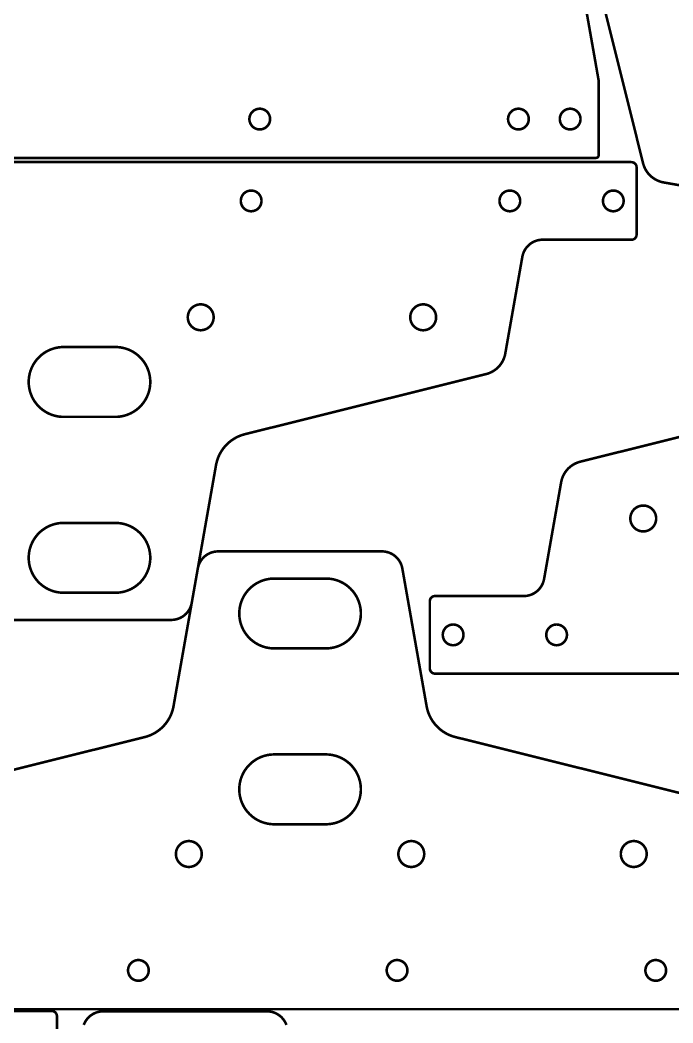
# Model space of a CAD drawing. Extents: x 0 to 1251, y 0 to 2501.
# Drawn here: x 680.4 to 932.8, y 744.2 to 1131.9 of the extents above; entities that cross this region are included whole.
import ezdxf

# ---------------------------------------------------------------- set-up
doc = ezdxf.new("R2010")
doc.units = 0
doc.layers.get('0').update_dxf_attribs({"linetype": 'CONTINUOUS'})

msp = doc.modelspace()

# ---------------------------------------------------------------- linework, layer by layer
at = {"color": 0, "const_width": 1}
for points in [[(966.601, 1062.57), (929.219, 1069.16), (929.042, 1069.19), (928.512, 1069.31), (927.821, 1069.51), (927.147, 1069.76), (926.494, 1070.06), (925.864, 1070.4), (925.258, 1070.79), (924.682, 1071.22), (924.268, 1071.57), (924.136, 1071.7), (924.004, 1071.82), (923.625, 1072.21), (923.154, 1072.75), (922.726, 1073.33), (922.34, 1073.93), (921.997, 1074.57), (921.701, 1075.22), (921.453, 1075.9), (921.297, 1076.42), (921.253, 1076.59), (898.003, 1169.84)], [(896.304, 1152.66), (904.063, 1108.66), (904.063, 1079.66), (904.063, 1079.61), (904.043, 1079.47), (903.986, 1079.28), (903.894, 1079.11), (903.804, 1078.99), (903.769, 1078.95), (903.735, 1078.92), (903.617, 1078.83), (903.444, 1078.74), (903.258, 1078.68), (903.111, 1078.66), (903.063, 1078.66), (526.061, 1078.66)], [(539.742, 1077.02), (916.742, 1077.02)], [(916.742, 1077.01), (916.793, 1077.01), (916.947, 1077), (917.146, 1076.97), (917.336, 1076.92), (917.521, 1076.85), (917.694, 1076.77), (917.86, 1076.67), (918.014, 1076.55), (918.156, 1076.42), (918.285, 1076.28), (918.4, 1076.13), (918.5, 1075.96), (918.585, 1075.79), (918.651, 1075.6), (918.701, 1075.41), (918.731, 1075.21), (918.742, 1075.06), (918.742, 1075.01), (918.742, 1049.01), (918.742, 1048.96), (918.732, 1048.81), (918.703, 1048.62), (918.656, 1048.43), (918.589, 1048.24), (918.506, 1048.07), (918.406, 1047.9), (918.289, 1047.74), (918.19, 1047.63), (918.156, 1047.59), (918.121, 1047.56), (918.008, 1047.46), (917.85, 1047.34), (917.683, 1047.24), (917.506, 1047.16), (917.322, 1047.1), (917.132, 1047.05), (916.939, 1047.02), (916.79, 1047.01), (916.74, 1047.01), (882.457, 1047.02), (882.282, 1047.02), (881.756, 1046.99), (881.063, 1046.9), (880.382, 1046.75), (879.719, 1046.54), (879.078, 1046.28), (878.46, 1045.96), (877.871, 1045.58), (877.447, 1045.27), (877.313, 1045.15), (877.178, 1045.04), (876.794, 1044.68), (876.322, 1044.16), (875.899, 1043.61), (875.526, 1043.02), (875.206, 1042.41), (874.938, 1041.76), (874.728, 1041.1), (874.606, 1040.58), (874.575, 1040.41), (867.983, 1003.03), (867.953, 1002.85), (867.833, 1002.32), (867.632, 1001.63), (867.382, 1000.96), (867.085, 1000.31), (866.742, 999.675), (866.354, 999.071), (865.924, 998.493), (865.572, 998.079), (865.45, 997.947), (865.326, 997.815), (864.938, 997.436), (864.392, 996.967), (863.817, 996.538), (863.211, 996.151), (862.581, 995.81), (861.926, 995.514), (861.25, 995.264), (860.731, 995.108), (860.556, 995.064), (767.304, 971.814), (767.172, 971.782), (766.779, 971.674), (766.261, 971.514), (765.75, 971.336), (765.247, 971.14), (764.753, 970.928), (764.265, 970.697), (763.787, 970.449), (763.319, 970.185), (762.861, 969.903), (762.412, 969.606), (761.975, 969.292), (761.547, 968.961), (761.133, 968.617), (760.731, 968.256), (760.339, 967.881), (760.054, 967.589), (759.963, 967.49), (759.869, 967.39), (759.599, 967.086), (759.251, 966.671), (758.919, 966.243), (758.604, 965.806), (758.306, 965.357), (758.022, 964.899), (757.757, 964.431), (757.508, 963.953), (757.276, 963.467), (757.063, 962.972), (756.867, 962.471), (756.689, 961.962), (756.529, 961.447), (756.387, 960.925), (756.264, 960.397), (756.183, 959.999), (756.16, 959.864), (739.728, 866.674)], [(840.817, 879.257), (840.765, 879.257), (840.611, 879.267), (840.412, 879.297), (840.221, 879.347), (840.037, 879.414), (839.863, 879.499), (839.699, 879.599), (839.544, 879.714), (839.403, 879.843), (839.274, 879.985), (839.158, 880.139), (839.058, 880.303), (838.974, 880.478), (838.907, 880.662), (838.857, 880.854), (838.828, 881.053), (838.817, 881.206), (838.817, 881.257), (838.817, 907.257), (838.817, 907.306), (838.826, 907.454), (838.856, 907.649), (838.903, 907.839), (838.969, 908.022), (839.053, 908.199), (839.153, 908.367), (839.269, 908.525), (839.368, 908.636), (839.403, 908.671), (839.438, 908.706), (839.55, 908.804), (839.707, 908.921), (839.875, 909.021), (840.051, 909.104), (840.236, 909.171), (840.425, 909.218), (840.619, 909.247), (840.768, 909.257), (840.818, 909.257), (875.101, 909.243), (875.276, 909.243), (875.803, 909.274), (876.496, 909.365), (877.175, 909.515), (877.839, 909.724), (878.481, 909.99), (879.099, 910.311), (879.688, 910.686), (880.111, 911), (880.246, 911.113), (880.381, 911.226), (880.764, 911.587), (881.235, 912.103), (881.658, 912.656), (882.032, 913.242), (882.353, 913.858), (882.619, 914.501), (882.831, 915.167), (882.953, 915.681), (882.983, 915.853), (889.574, 953.235), (889.606, 953.413), (889.725, 953.942), (889.926, 954.633), (890.176, 955.307), (890.474, 955.96), (890.817, 956.59), (891.204, 957.196), (891.635, 957.772), (891.986, 958.186), (892.108, 958.318), (892.232, 958.45), (892.621, 958.829), (893.165, 959.3), (893.742, 959.729), (894.347, 960.115), (894.978, 960.457), (895.632, 960.753), (896.308, 961.001), (896.828, 961.157), (897.003, 961.201), (990.254, 984.451)], [(749.114, 919.901), (749.144, 920.075), (749.267, 920.587), (749.476, 921.254), (749.743, 921.896), (750.064, 922.512), (750.438, 923.099), (750.861, 923.651), (751.332, 924.167), (751.715, 924.528), (751.85, 924.64), (751.985, 924.754), (752.407, 925.068), (752.997, 925.443), (753.614, 925.764), (754.256, 926.031), (754.918, 926.239), (755.597, 926.39), (756.29, 926.482), (756.817, 926.512), (756.992, 926.512), (820.301, 926.512), (820.478, 926.512), (821.004, 926.482), (821.696, 926.39), (822.375, 926.239), (823.037, 926.031), (823.681, 925.764), (824.297, 925.443), (824.886, 925.068), (825.31, 924.754), (825.444, 924.64), (825.579, 924.528), (825.963, 924.167), (826.433, 923.651), (826.857, 923.099), (827.231, 922.512), (827.551, 921.896), (827.818, 921.254), (828.028, 920.587), (828.15, 920.075), (828.181, 919.901), (837.567, 866.674), (837.589, 866.54), (837.669, 866.14), (837.793, 865.613), (837.935, 865.092), (838.094, 864.576), (838.272, 864.067), (838.469, 863.565), (838.683, 863.071), (838.914, 862.586), (839.162, 862.108), (839.429, 861.64), (839.711, 861.182), (840.01, 860.733), (840.326, 860.294), (840.657, 859.868), (841.004, 859.453), (841.275, 859.147), (841.368, 859.049), (841.46, 858.949), (841.746, 858.658), (842.136, 858.282), (842.539, 857.922), (842.954, 857.576), (843.381, 857.247), (843.818, 856.933), (844.267, 856.636), (844.725, 856.354), (845.193, 856.089), (845.671, 855.842), (846.158, 855.611), (846.653, 855.397), (847.157, 855.201), (847.667, 855.025), (848.185, 854.865), (848.578, 854.757), (848.71, 854.724), (941.961, 831.474)], [(746.775, 906.636), (746.744, 906.464), (746.622, 905.95), (746.412, 905.285), (746.146, 904.642), (745.825, 904.025), (745.451, 903.439), (745.028, 902.887), (744.557, 902.372), (744.172, 902.01), (744.039, 901.897), (743.904, 901.785), (743.481, 901.469), (742.892, 901.094), (742.274, 900.774), (741.632, 900.508), (740.969, 900.299), (740.29, 900.147), (739.599, 900.056), (739.072, 900.025), (738.896, 900.025), (675.586, 900.025)], [(1217.82, 879.24), (840.817, 879.24)], [(739.728, 866.674), (739.704, 866.54), (739.624, 866.14), (739.501, 865.613), (739.36, 865.092), (739.2, 864.576), (739.022, 864.067), (738.825, 863.565), (738.611, 863.071), (738.381, 862.586), (738.132, 862.108), (737.865, 861.64), (737.583, 861.182), (737.283, 860.733), (736.968, 860.294), (736.637, 859.868), (736.289, 859.453), (736.019, 859.147), (735.926, 859.049), (735.833, 858.949), (735.549, 858.658), (735.158, 858.282), (734.756, 857.922), (734.34, 857.576), (733.914, 857.247), (733.476, 856.933), (733.028, 856.636), (732.569, 856.354), (732.101, 856.089), (731.622, 855.842), (731.136, 855.611), (730.64, 855.397), (730.137, 855.201), (729.628, 855.025), (729.11, 854.865), (728.717, 854.757), (728.585, 854.724), (635.333, 831.474)], [(314.651, 718.829), (314.651, 747.829), (314.651, 747.879), (314.669, 748.026), (314.726, 748.213), (314.818, 748.385), (314.908, 748.503), (314.943, 748.537), (314.978, 748.572), (315.096, 748.662), (315.268, 748.754), (315.454, 748.81), (315.601, 748.829), (315.651, 748.829), (692.651, 748.829)], [(956.147, 749.512), (579.146, 749.512)], [(692.651, 748.814), (692.703, 748.814), (692.856, 748.803), (693.054, 748.772), (693.246, 748.724), (693.429, 748.656), (693.604, 748.572), (693.769, 748.472), (693.924, 748.357), (694.065, 748.228), (694.194, 748.086), (694.31, 747.932), (694.41, 747.767), (694.493, 747.592), (694.561, 747.408), (694.61, 747.217), (694.64, 747.018), (694.651, 746.865), (694.651, 746.814), (694.651, 720.814)], [(705.031, 743.431), (705.297, 744.074), (705.618, 744.69), (705.99, 745.276), (706.414, 745.828), (706.886, 746.343), (707.269, 746.706), (707.404, 746.818), (707.537, 746.931), (707.961, 747.246), (708.55, 747.621), (709.168, 747.942), (709.81, 748.207), (710.472, 748.417), (711.151, 748.568), (711.844, 748.66), (712.371, 748.69), (712.546, 748.69), (775.856, 748.69), (776.031, 748.69), (776.557, 748.66), (777.25, 748.568), (777.929, 748.417), (778.592, 748.207), (779.233, 747.942), (779.851, 747.621), (780.44, 747.246), (780.864, 746.931), (780.997, 746.818), (781.132, 746.706), (781.515, 746.343), (781.988, 745.828), (782.411, 745.276), (782.783, 744.69), (783.104, 744.074), (783.371, 743.431)]]:
    msp.add_lwpolyline(points, dxfattribs=at)
for points in [[(777.063, 1093.66), (777.063, 1093.56), (777.042, 1093.25), (776.981, 1092.86), (776.882, 1092.47), (776.747, 1092.1), (776.579, 1091.75), (776.379, 1091.43), (776.149, 1091.12), (775.89, 1090.83), (775.607, 1090.57), (775.299, 1090.34), (774.969, 1090.14), (774.619, 1089.98), (774.251, 1089.84), (773.868, 1089.74), (773.471, 1089.68), (773.164, 1089.66), (773.063, 1089.66), (772.96, 1089.66), (772.653, 1089.68), (772.256, 1089.74), (771.872, 1089.84), (771.506, 1089.98), (771.156, 1090.14), (770.826, 1090.34), (770.518, 1090.57), (770.233, 1090.83), (769.975, 1091.12), (769.746, 1091.43), (769.544, 1091.75), (769.376, 1092.1), (769.242, 1092.47), (769.143, 1092.86), (769.083, 1093.25), (769.063, 1093.56), (769.063, 1093.66), (769.063, 1093.76), (769.083, 1094.07), (769.143, 1094.47), (769.242, 1094.85), (769.376, 1095.22), (769.544, 1095.57), (769.746, 1095.9), (769.975, 1096.21), (770.233, 1096.49), (770.518, 1096.75), (770.826, 1096.98), (771.156, 1097.18), (771.506, 1097.35), (771.872, 1097.48), (772.256, 1097.58), (772.653, 1097.64), (772.96, 1097.66), (773.063, 1097.66), (773.164, 1097.66), (773.471, 1097.64), (773.868, 1097.58), (774.251, 1097.48), (774.619, 1097.35), (774.969, 1097.18), (775.299, 1096.98), (775.607, 1096.75), (775.89, 1096.49), (776.149, 1096.21), (776.379, 1095.9), (776.579, 1095.57), (776.747, 1095.22), (776.882, 1094.85), (776.981, 1094.47), (777.042, 1094.07), (777.063, 1093.76), (777.063, 1093.66)], [(877.063, 1093.66), (877.063, 1093.56), (877.042, 1093.25), (876.981, 1092.86), (876.882, 1092.47), (876.747, 1092.1), (876.579, 1091.75), (876.379, 1091.43), (876.149, 1091.12), (875.89, 1090.83), (875.607, 1090.57), (875.299, 1090.34), (874.969, 1090.14), (874.619, 1089.98), (874.251, 1089.84), (873.868, 1089.74), (873.471, 1089.68), (873.164, 1089.66), (873.063, 1089.66), (872.96, 1089.66), (872.653, 1089.68), (872.256, 1089.74), (871.872, 1089.84), (871.506, 1089.98), (871.156, 1090.14), (870.826, 1090.34), (870.518, 1090.57), (870.233, 1090.83), (869.975, 1091.12), (869.746, 1091.43), (869.544, 1091.75), (869.376, 1092.1), (869.242, 1092.47), (869.143, 1092.86), (869.083, 1093.25), (869.063, 1093.56), (869.063, 1093.66), (869.063, 1093.76), (869.083, 1094.07), (869.143, 1094.47), (869.242, 1094.85), (869.376, 1095.22), (869.544, 1095.57), (869.746, 1095.9), (869.975, 1096.21), (870.233, 1096.49), (870.518, 1096.75), (870.826, 1096.98), (871.156, 1097.18), (871.506, 1097.35), (871.872, 1097.48), (872.256, 1097.58), (872.653, 1097.64), (872.96, 1097.66), (873.063, 1097.66), (873.164, 1097.66), (873.471, 1097.64), (873.868, 1097.58), (874.251, 1097.48), (874.619, 1097.35), (874.969, 1097.18), (875.299, 1096.98), (875.607, 1096.75), (875.89, 1096.49), (876.149, 1096.21), (876.379, 1095.9), (876.579, 1095.57), (876.747, 1095.22), (876.882, 1094.85), (876.981, 1094.47), (877.042, 1094.07), (877.063, 1093.76), (877.063, 1093.66)], [(897.063, 1093.66), (897.063, 1093.56), (897.042, 1093.25), (896.981, 1092.86), (896.882, 1092.47), (896.747, 1092.1), (896.579, 1091.75), (896.379, 1091.43), (896.149, 1091.12), (895.89, 1090.83), (895.607, 1090.57), (895.299, 1090.34), (894.969, 1090.14), (894.619, 1089.98), (894.251, 1089.84), (893.868, 1089.74), (893.471, 1089.68), (893.164, 1089.66), (893.063, 1089.66), (892.96, 1089.66), (892.653, 1089.68), (892.256, 1089.74), (891.872, 1089.84), (891.506, 1089.98), (891.156, 1090.14), (890.826, 1090.34), (890.518, 1090.57), (890.233, 1090.83), (889.975, 1091.12), (889.746, 1091.43), (889.544, 1091.75), (889.376, 1092.1), (889.242, 1092.47), (889.143, 1092.86), (889.083, 1093.25), (889.063, 1093.56), (889.063, 1093.66), (889.063, 1093.76), (889.083, 1094.07), (889.143, 1094.47), (889.242, 1094.85), (889.376, 1095.22), (889.544, 1095.57), (889.746, 1095.9), (889.975, 1096.21), (890.233, 1096.49), (890.518, 1096.75), (890.826, 1096.98), (891.156, 1097.18), (891.506, 1097.35), (891.872, 1097.48), (892.256, 1097.58), (892.653, 1097.64), (892.96, 1097.66), (893.063, 1097.66), (893.164, 1097.66), (893.471, 1097.64), (893.868, 1097.58), (894.251, 1097.48), (894.619, 1097.35), (894.969, 1097.18), (895.299, 1096.98), (895.607, 1096.75), (895.89, 1096.49), (896.149, 1096.21), (896.379, 1095.9), (896.579, 1095.57), (896.747, 1095.22), (896.882, 1094.85), (896.981, 1094.47), (897.042, 1094.07), (897.063, 1093.76), (897.063, 1093.66)], [(773.742, 1062.02), (773.742, 1061.92), (773.721, 1061.62), (773.66, 1061.22), (773.561, 1060.84), (773.426, 1060.47), (773.258, 1060.12), (773.058, 1059.79), (772.828, 1059.48), (772.569, 1059.2), (772.286, 1058.94), (771.978, 1058.71), (771.649, 1058.51), (771.299, 1058.34), (770.931, 1058.21), (770.547, 1058.11), (770.15, 1058.05), (769.843, 1058.02), (769.742, 1058.02), (769.639, 1058.02), (769.332, 1058.05), (768.935, 1058.11), (768.551, 1058.21), (768.185, 1058.34), (767.835, 1058.51), (767.506, 1058.71), (767.197, 1058.94), (766.912, 1059.2), (766.654, 1059.48), (766.425, 1059.79), (766.224, 1060.12), (766.056, 1060.47), (765.921, 1060.84), (765.822, 1061.22), (765.762, 1061.62), (765.742, 1061.92), (765.742, 1062.02), (765.742, 1062.13), (765.762, 1062.43), (765.822, 1062.83), (765.921, 1063.22), (766.056, 1063.58), (766.224, 1063.93), (766.425, 1064.26), (766.654, 1064.57), (766.912, 1064.85), (767.197, 1065.11), (767.506, 1065.34), (767.835, 1065.54), (768.185, 1065.71), (768.551, 1065.85), (768.935, 1065.94), (769.332, 1066), (769.639, 1066.02), (769.742, 1066.02), (769.843, 1066.02), (770.15, 1066), (770.547, 1065.94), (770.931, 1065.85), (771.299, 1065.71), (771.649, 1065.54), (771.978, 1065.34), (772.286, 1065.11), (772.569, 1064.85), (772.828, 1064.57), (773.058, 1064.26), (773.258, 1063.93), (773.426, 1063.58), (773.561, 1063.22), (773.66, 1062.83), (773.721, 1062.43), (773.742, 1062.13), (773.742, 1062.02)], [(873.742, 1062.02), (873.742, 1061.92), (873.721, 1061.62), (873.66, 1061.22), (873.561, 1060.84), (873.426, 1060.47), (873.258, 1060.12), (873.058, 1059.79), (872.828, 1059.48), (872.569, 1059.2), (872.286, 1058.94), (871.978, 1058.71), (871.649, 1058.51), (871.299, 1058.34), (870.931, 1058.21), (870.547, 1058.11), (870.15, 1058.05), (869.843, 1058.02), (869.742, 1058.02), (869.639, 1058.02), (869.332, 1058.05), (868.935, 1058.11), (868.551, 1058.21), (868.185, 1058.34), (867.835, 1058.51), (867.506, 1058.71), (867.197, 1058.94), (866.912, 1059.2), (866.654, 1059.48), (866.425, 1059.79), (866.224, 1060.12), (866.056, 1060.47), (865.921, 1060.84), (865.822, 1061.22), (865.762, 1061.62), (865.742, 1061.92), (865.742, 1062.02), (865.742, 1062.13), (865.762, 1062.43), (865.822, 1062.83), (865.921, 1063.22), (866.056, 1063.58), (866.224, 1063.93), (866.425, 1064.26), (866.654, 1064.57), (866.912, 1064.85), (867.197, 1065.11), (867.506, 1065.34), (867.835, 1065.54), (868.185, 1065.71), (868.551, 1065.85), (868.935, 1065.94), (869.332, 1066), (869.639, 1066.02), (869.742, 1066.02), (869.843, 1066.02), (870.15, 1066), (870.547, 1065.94), (870.931, 1065.85), (871.299, 1065.71), (871.649, 1065.54), (871.978, 1065.34), (872.286, 1065.11), (872.569, 1064.85), (872.828, 1064.57), (873.058, 1064.26), (873.258, 1063.93), (873.426, 1063.58), (873.561, 1063.22), (873.66, 1062.83), (873.721, 1062.43), (873.742, 1062.13), (873.742, 1062.02)], [(913.742, 1062.02), (913.742, 1061.92), (913.721, 1061.62), (913.66, 1061.22), (913.561, 1060.84), (913.428, 1060.47), (913.258, 1060.12), (913.058, 1059.79), (912.828, 1059.48), (912.569, 1059.2), (912.286, 1058.94), (911.978, 1058.71), (911.649, 1058.51), (911.299, 1058.34), (910.931, 1058.21), (910.547, 1058.11), (910.15, 1058.05), (909.843, 1058.02), (909.742, 1058.02), (909.639, 1058.02), (909.332, 1058.05), (908.935, 1058.11), (908.551, 1058.21), (908.185, 1058.34), (907.835, 1058.51), (907.506, 1058.71), (907.197, 1058.94), (906.912, 1059.2), (906.654, 1059.48), (906.425, 1059.79), (906.224, 1060.12), (906.056, 1060.47), (905.921, 1060.84), (905.822, 1061.22), (905.762, 1061.62), (905.742, 1061.92), (905.742, 1062.02), (905.742, 1062.13), (905.762, 1062.43), (905.822, 1062.83), (905.921, 1063.22), (906.056, 1063.58), (906.224, 1063.93), (906.425, 1064.26), (906.654, 1064.57), (906.912, 1064.85), (907.197, 1065.11), (907.506, 1065.34), (907.835, 1065.54), (908.185, 1065.71), (908.551, 1065.85), (908.935, 1065.94), (909.332, 1066), (909.639, 1066.02), (909.742, 1066.02), (909.843, 1066.02), (910.15, 1066), (910.547, 1065.94), (910.931, 1065.85), (911.299, 1065.71), (911.649, 1065.54), (911.978, 1065.34), (912.286, 1065.11), (912.569, 1064.85), (912.828, 1064.57), (913.058, 1064.26), (913.258, 1063.93), (913.428, 1063.58), (913.561, 1063.22), (913.66, 1062.83), (913.721, 1062.43), (913.742, 1062.13), (913.742, 1062.02)], [(755.242, 1017.02), (755.242, 1016.9), (755.215, 1016.51), (755.14, 1016.02), (755.017, 1015.54), (754.849, 1015.08), (754.637, 1014.64), (754.387, 1014.23), (754.1, 1013.84), (753.776, 1013.49), (753.422, 1013.17), (753.037, 1012.88), (752.625, 1012.63), (752.188, 1012.42), (751.728, 1012.25), (751.249, 1012.13), (750.753, 1012.05), (750.369, 1012.02), (750.242, 1012.02), (750.114, 1012.02), (749.731, 1012.05), (749.233, 1012.13), (748.754, 1012.25), (748.296, 1012.42), (747.858, 1012.63), (747.446, 1012.88), (747.061, 1013.17), (746.706, 1013.49), (746.383, 1013.84), (746.096, 1014.23), (745.844, 1014.64), (745.635, 1015.08), (745.467, 1015.54), (745.343, 1016.02), (745.267, 1016.51), (745.242, 1016.9), (745.242, 1017.02), (745.242, 1017.15), (745.267, 1017.54), (745.343, 1018.03), (745.467, 1018.51), (745.635, 1018.97), (745.844, 1019.41), (746.096, 1019.82), (746.383, 1020.21), (746.706, 1020.56), (747.061, 1020.88), (747.446, 1021.17), (747.858, 1021.42), (748.296, 1021.63), (748.754, 1021.8), (749.233, 1021.92), (749.731, 1022), (750.114, 1022.02), (750.242, 1022.02), (750.369, 1022.02), (750.753, 1022), (751.249, 1021.92), (751.728, 1021.8), (752.188, 1021.63), (752.625, 1021.42), (753.037, 1021.17), (753.422, 1020.88), (753.776, 1020.56), (754.1, 1020.21), (754.387, 1019.82), (754.637, 1019.41), (754.849, 1018.97), (755.017, 1018.51), (755.14, 1018.03), (755.215, 1017.54), (755.242, 1017.15), (755.242, 1017.02)], [(841.242, 1017.02), (841.242, 1016.9), (841.215, 1016.51), (841.14, 1016.02), (841.017, 1015.54), (840.849, 1015.08), (840.637, 1014.64), (840.387, 1014.23), (840.1, 1013.84), (839.776, 1013.49), (839.422, 1013.17), (839.037, 1012.88), (838.625, 1012.63), (838.188, 1012.42), (837.728, 1012.25), (837.249, 1012.13), (836.753, 1012.05), (836.369, 1012.02), (836.242, 1012.02), (836.114, 1012.02), (835.731, 1012.05), (835.233, 1012.13), (834.754, 1012.25), (834.296, 1012.42), (833.858, 1012.63), (833.446, 1012.88), (833.061, 1013.17), (832.706, 1013.49), (832.383, 1013.84), (832.096, 1014.23), (831.844, 1014.64), (831.635, 1015.08), (831.467, 1015.54), (831.343, 1016.02), (831.267, 1016.51), (831.242, 1016.9), (831.242, 1017.02), (831.242, 1017.15), (831.267, 1017.54), (831.343, 1018.03), (831.467, 1018.51), (831.635, 1018.97), (831.844, 1019.41), (832.096, 1019.82), (832.383, 1020.21), (832.706, 1020.56), (833.061, 1020.88), (833.446, 1021.17), (833.858, 1021.42), (834.296, 1021.63), (834.754, 1021.8), (835.233, 1021.92), (835.731, 1022), (836.114, 1022.02), (836.242, 1022.02), (836.369, 1022.02), (836.753, 1022), (837.249, 1021.92), (837.728, 1021.8), (838.188, 1021.63), (838.625, 1021.42), (839.037, 1021.17), (839.422, 1020.88), (839.776, 1020.56), (840.1, 1020.21), (840.387, 1019.82), (840.637, 1019.41), (840.849, 1018.97), (841.017, 1018.51), (841.14, 1018.03), (841.215, 1017.54), (841.242, 1017.15), (841.242, 1017.02)], [(697.242, 1005.52), (697.017, 1005.52), (696.342, 1005.5), (695.453, 1005.41), (694.578, 1005.26), (693.719, 1005.06), (692.878, 1004.8), (692.058, 1004.49), (691.262, 1004.13), (690.492, 1003.72), (689.749, 1003.26), (689.037, 1002.75), (688.358, 1002.19), (687.715, 1001.59), (687.111, 1000.95), (686.547, 1000.26), (686.026, 999.539), (685.662, 998.969), (685.55, 998.775), (685.438, 998.581), (685.126, 997.982), (684.758, 997.167), (684.447, 996.336), (684.193, 995.492), (683.996, 994.635), (683.854, 993.769), (683.769, 992.899), (683.742, 992.025), (683.769, 991.151), (683.854, 990.281), (683.996, 989.417), (684.193, 988.56), (684.447, 987.714), (684.758, 986.883), (685.126, 986.069), (685.438, 985.469), (685.55, 985.275), (685.662, 985.081), (686.026, 984.511), (686.547, 983.786), (687.111, 983.101), (687.715, 982.458), (688.358, 981.858), (689.037, 981.304), (689.749, 980.796), (690.492, 980.333), (691.262, 979.922), (692.058, 979.56), (692.878, 979.25), (693.719, 978.993), (694.578, 978.79), (695.453, 978.644), (696.342, 978.556), (697.017, 978.525), (697.242, 978.525), (717.242, 978.525), (717.467, 978.525), (718.14, 978.556), (719.029, 978.644), (719.904, 978.79), (720.764, 978.993), (721.604, 979.25), (722.424, 979.56), (723.221, 979.922), (723.992, 980.333), (724.733, 980.796), (725.446, 981.304), (726.124, 981.858), (726.767, 982.458), (727.372, 983.101), (727.936, 983.786), (728.457, 984.511), (728.821, 985.081), (728.933, 985.275), (729.046, 985.469), (729.357, 986.069), (729.724, 986.883), (730.035, 987.714), (730.289, 988.56), (730.488, 989.417), (730.628, 990.281), (730.713, 991.151), (730.742, 992.025), (730.713, 992.899), (730.628, 993.769), (730.488, 994.635), (730.289, 995.492), (730.035, 996.336), (729.724, 997.167), (729.357, 997.982), (729.046, 998.581), (728.933, 998.775), (728.821, 998.969), (728.457, 999.539), (727.936, 1000.26), (727.372, 1000.95), (726.767, 1001.59), (726.124, 1002.19), (725.446, 1002.75), (724.733, 1003.26), (723.992, 1003.72), (723.221, 1004.13), (722.424, 1004.49), (721.604, 1004.8), (720.764, 1005.06), (719.904, 1005.26), (719.029, 1005.41), (718.14, 1005.5), (717.467, 1005.52), (717.242, 1005.52), (697.242, 1005.52)], [(926.317, 939.24), (926.317, 939.113), (926.292, 938.729), (926.215, 938.233), (926.092, 937.753), (925.924, 937.294), (925.714, 936.857), (925.462, 936.444), (925.175, 936.06), (924.853, 935.704), (924.497, 935.382), (924.113, 935.094), (923.7, 934.844), (923.262, 934.633), (922.804, 934.465), (922.325, 934.342), (921.828, 934.267), (921.444, 934.24), (921.317, 934.24), (921.189, 934.24), (920.806, 934.267), (920.31, 934.342), (919.831, 934.465), (919.371, 934.633), (918.933, 934.844), (918.521, 935.094), (918.136, 935.382), (917.782, 935.704), (917.458, 936.06), (917.171, 936.444), (916.921, 936.857), (916.71, 937.294), (916.542, 937.753), (916.418, 938.233), (916.343, 938.729), (916.317, 939.113), (916.317, 939.24), (916.317, 939.368), (916.343, 939.751), (916.418, 940.247), (916.542, 940.726), (916.71, 941.186), (916.921, 941.624), (917.171, 942.036), (917.458, 942.421), (917.782, 942.776), (918.136, 943.099), (918.521, 943.386), (918.933, 943.636), (919.371, 943.847), (919.831, 944.015), (920.31, 944.139), (920.806, 944.214), (921.189, 944.24), (921.317, 944.24), (921.444, 944.24), (921.828, 944.214), (922.325, 944.139), (922.804, 944.015), (923.262, 943.847), (923.7, 943.636), (924.113, 943.386), (924.497, 943.099), (924.853, 942.776), (925.175, 942.421), (925.462, 942.036), (925.714, 941.624), (925.924, 941.186), (926.092, 940.726), (926.215, 940.247), (926.292, 939.751), (926.317, 939.368), (926.317, 939.24)], [(697.242, 910.525), (697.017, 910.525), (696.342, 910.556), (695.453, 910.644), (694.578, 910.79), (693.719, 910.993), (692.878, 911.25), (692.058, 911.56), (691.262, 911.922), (690.492, 912.333), (689.749, 912.796), (689.037, 913.304), (688.358, 913.858), (687.715, 914.458), (687.111, 915.101), (686.547, 915.786), (686.026, 916.511), (685.662, 917.081), (685.55, 917.275), (685.438, 917.469), (685.126, 918.069), (684.758, 918.883), (684.447, 919.714), (684.193, 920.56), (683.996, 921.417), (683.854, 922.281), (683.769, 923.151), (683.742, 924.025), (683.769, 924.899), (683.854, 925.769), (683.996, 926.635), (684.193, 927.492), (684.447, 928.336), (684.758, 929.167), (685.126, 929.982), (685.438, 930.581), (685.55, 930.775), (685.662, 930.969), (686.026, 931.539), (686.547, 932.264), (687.111, 932.95), (687.715, 933.592), (688.358, 934.192), (689.037, 934.747), (689.749, 935.256), (690.492, 935.717), (691.262, 936.129), (692.058, 936.49), (692.878, 936.801), (693.719, 937.058), (694.578, 937.26), (695.453, 937.407), (696.342, 937.496), (697.017, 937.525), (697.242, 937.525), (717.242, 937.525), (717.467, 937.525), (718.14, 937.496), (719.029, 937.407), (719.904, 937.26), (720.764, 937.058), (721.604, 936.801), (722.424, 936.49), (723.221, 936.129), (723.992, 935.717), (724.733, 935.256), (725.446, 934.747), (726.124, 934.192), (726.767, 933.592), (727.372, 932.95), (727.936, 932.264), (728.457, 931.539), (728.821, 930.969), (728.933, 930.775), (729.046, 930.581), (729.357, 929.982), (729.724, 929.167), (730.035, 928.336), (730.289, 927.492), (730.488, 926.635), (730.628, 925.769), (730.713, 924.899), (730.742, 924.025), (730.713, 923.151), (730.628, 922.281), (730.488, 921.417), (730.289, 920.56), (730.035, 919.714), (729.724, 918.883), (729.357, 918.069), (729.046, 917.469), (728.933, 917.275), (728.821, 917.081), (728.457, 916.511), (727.936, 915.786), (727.372, 915.101), (726.767, 914.458), (726.124, 913.858), (725.446, 913.304), (724.733, 912.796), (723.992, 912.333), (723.221, 911.922), (722.424, 911.56), (721.604, 911.25), (720.764, 910.993), (719.904, 910.79), (719.029, 910.644), (718.14, 910.556), (717.467, 910.525), (717.242, 910.525), (697.242, 910.525)], [(798.647, 916.012), (798.872, 916.012), (799.547, 915.983), (800.435, 915.894), (801.31, 915.747), (802.169, 915.546), (803.01, 915.289), (803.831, 914.978), (804.626, 914.617), (805.397, 914.204), (806.139, 913.743), (806.851, 913.233), (807.529, 912.679), (808.172, 912.079), (808.778, 911.436), (809.342, 910.751), (809.863, 910.026), (810.226, 909.457), (810.339, 909.262), (810.451, 909.068), (810.762, 908.468), (811.129, 907.654), (811.44, 906.824), (811.694, 905.979), (811.893, 905.122), (812.035, 904.257), (812.119, 903.386), (812.147, 902.512), (812.119, 901.639), (812.035, 900.768), (811.893, 899.903), (811.694, 899.047), (811.44, 898.201), (811.129, 897.371), (810.762, 896.557), (810.451, 895.957), (810.339, 895.762), (810.226, 895.568), (809.863, 894.999), (809.342, 894.274), (808.778, 893.589), (808.172, 892.946), (807.529, 892.346), (806.851, 891.792), (806.139, 891.282), (805.397, 890.821), (804.626, 890.408), (803.831, 890.047), (803.01, 889.738), (802.169, 889.481), (801.31, 889.278), (800.435, 889.132), (799.547, 889.043), (798.872, 889.012), (798.647, 889.012), (778.647, 889.012), (778.422, 889.012), (777.747, 889.043), (776.858, 889.132), (775.983, 889.278), (775.125, 889.481), (774.283, 889.738), (773.464, 890.047), (772.668, 890.408), (771.897, 890.821), (771.154, 891.282), (770.443, 891.792), (769.764, 892.346), (769.122, 892.946), (768.517, 893.589), (767.953, 894.274), (767.432, 894.999), (767.068, 895.568), (766.956, 895.762), (766.843, 895.957), (766.532, 896.557), (766.164, 897.371), (765.854, 898.201), (765.599, 899.047), (765.401, 899.903), (765.26, 900.768), (765.175, 901.639), (765.147, 902.512), (765.175, 903.386), (765.26, 904.257), (765.401, 905.122), (765.599, 905.979), (765.854, 906.824), (766.164, 907.654), (766.532, 908.468), (766.843, 909.068), (766.956, 909.262), (767.068, 909.457), (767.432, 910.026), (767.953, 910.751), (768.517, 911.436), (769.122, 912.079), (769.764, 912.679), (770.443, 913.233), (771.154, 913.743), (771.897, 914.204), (772.668, 914.617), (773.464, 914.978), (774.283, 915.289), (775.125, 915.546), (775.983, 915.747), (776.858, 915.894), (777.747, 915.983), (778.422, 916.012), (778.647, 916.012), (798.647, 916.012)], [(851.817, 894.24), (851.817, 894.137), (851.796, 893.832), (851.736, 893.435), (851.637, 893.051), (851.503, 892.683), (851.335, 892.333), (851.133, 892.004), (850.903, 891.696), (850.646, 891.411), (850.361, 891.154), (850.053, 890.924), (849.724, 890.724), (849.374, 890.554), (849.007, 890.421), (848.624, 890.321), (848.226, 890.261), (847.919, 890.24), (847.817, 890.24), (847.714, 890.24), (847.408, 890.261), (847.011, 890.321), (846.628, 890.421), (846.26, 890.554), (845.91, 890.724), (845.581, 890.924), (845.272, 891.154), (844.989, 891.411), (844.731, 891.696), (844.5, 892.004), (844.3, 892.333), (844.131, 892.683), (843.997, 893.051), (843.899, 893.435), (843.838, 893.832), (843.817, 894.137), (843.817, 894.24), (843.817, 894.343), (843.838, 894.65), (843.899, 895.046), (843.997, 895.429), (844.131, 895.797), (844.3, 896.147), (844.5, 896.476), (844.731, 896.785), (844.989, 897.068), (845.272, 897.326), (845.581, 897.557), (845.91, 897.757), (846.26, 897.926), (846.628, 898.061), (847.011, 898.16), (847.408, 898.219), (847.714, 898.24), (847.817, 898.24), (847.919, 898.24), (848.226, 898.219), (848.624, 898.16), (849.007, 898.061), (849.374, 897.926), (849.724, 897.757), (850.053, 897.557), (850.361, 897.326), (850.646, 897.068), (850.903, 896.785), (851.133, 896.476), (851.335, 896.147), (851.503, 895.797), (851.637, 895.429), (851.736, 895.046), (851.796, 894.65), (851.817, 894.343), (851.817, 894.24)], [(891.817, 894.24), (891.817, 894.137), (891.796, 893.832), (891.736, 893.435), (891.637, 893.051), (891.503, 892.683), (891.335, 892.333), (891.133, 892.004), (890.903, 891.696), (890.646, 891.411), (890.361, 891.154), (890.053, 890.924), (889.724, 890.724), (889.374, 890.554), (889.007, 890.421), (888.624, 890.321), (888.226, 890.261), (887.919, 890.24), (887.817, 890.24), (887.714, 890.24), (887.408, 890.261), (887.011, 890.321), (886.628, 890.421), (886.26, 890.554), (885.91, 890.724), (885.581, 890.924), (885.272, 891.154), (884.989, 891.411), (884.731, 891.696), (884.5, 892.004), (884.3, 892.333), (884.131, 892.683), (883.997, 893.051), (883.899, 893.435), (883.838, 893.832), (883.817, 894.137), (883.817, 894.24), (883.817, 894.343), (883.838, 894.65), (883.899, 895.046), (883.997, 895.429), (884.131, 895.797), (884.3, 896.147), (884.5, 896.476), (884.731, 896.785), (884.989, 897.068), (885.272, 897.326), (885.581, 897.557), (885.91, 897.757), (886.26, 897.926), (886.628, 898.061), (887.011, 898.16), (887.408, 898.219), (887.714, 898.24), (887.817, 898.24), (887.919, 898.24), (888.226, 898.219), (888.624, 898.16), (889.007, 898.061), (889.374, 897.926), (889.724, 897.757), (890.053, 897.557), (890.361, 897.326), (890.646, 897.068), (890.903, 896.785), (891.133, 896.476), (891.335, 896.147), (891.503, 895.797), (891.637, 895.429), (891.736, 895.046), (891.796, 894.65), (891.817, 894.343), (891.817, 894.24)], [(798.647, 821.012), (798.872, 821.012), (799.547, 821.043), (800.435, 821.132), (801.31, 821.278), (802.169, 821.481), (803.01, 821.738), (803.831, 822.047), (804.626, 822.408), (805.397, 822.821), (806.139, 823.282), (806.851, 823.792), (807.529, 824.346), (808.172, 824.946), (808.778, 825.589), (809.342, 826.274), (809.863, 826.999), (810.226, 827.568), (810.339, 827.762), (810.451, 827.957), (810.762, 828.557), (811.129, 829.371), (811.44, 830.201), (811.694, 831.047), (811.893, 831.903), (812.035, 832.768), (812.119, 833.639), (812.147, 834.512), (812.119, 835.386), (812.035, 836.257), (811.893, 837.122), (811.694, 837.979), (811.44, 838.824), (811.129, 839.654), (810.762, 840.468), (810.451, 841.068), (810.339, 841.262), (810.226, 841.457), (809.863, 842.026), (809.342, 842.751), (808.778, 843.436), (808.172, 844.079), (807.529, 844.679), (806.851, 845.233), (806.139, 845.743), (805.397, 846.204), (804.626, 846.617), (803.831, 846.978), (803.01, 847.289), (802.169, 847.546), (801.31, 847.747), (800.435, 847.894), (799.547, 847.983), (798.872, 848.012), (798.647, 848.012), (778.647, 848.012), (778.422, 848.012), (777.747, 847.983), (776.858, 847.894), (775.983, 847.747), (775.125, 847.546), (774.283, 847.289), (773.464, 846.978), (772.668, 846.617), (771.897, 846.204), (771.154, 845.743), (770.443, 845.233), (769.764, 844.679), (769.122, 844.079), (768.517, 843.436), (767.953, 842.751), (767.432, 842.026), (767.068, 841.457), (766.956, 841.262), (766.843, 841.068), (766.532, 840.468), (766.164, 839.654), (765.854, 838.824), (765.599, 837.979), (765.401, 837.122), (765.26, 836.257), (765.175, 835.386), (765.147, 834.512), (765.175, 833.639), (765.26, 832.768), (765.401, 831.903), (765.599, 831.047), (765.854, 830.201), (766.164, 829.371), (766.532, 828.557), (766.843, 827.957), (766.956, 827.762), (767.068, 827.568), (767.432, 826.999), (767.953, 826.274), (768.517, 825.589), (769.122, 824.946), (769.764, 824.346), (770.443, 823.792), (771.154, 823.282), (771.897, 822.821), (772.668, 822.408), (773.464, 822.047), (774.283, 821.738), (775.125, 821.481), (775.983, 821.278), (776.858, 821.132), (777.747, 821.043), (778.422, 821.012), (778.647, 821.012), (798.647, 821.012)], [(750.647, 809.512), (750.647, 809.385), (750.621, 809.001), (750.546, 808.506), (750.422, 808.026), (750.254, 807.567), (750.043, 807.129), (749.793, 806.717), (749.506, 806.332), (749.182, 805.978), (748.828, 805.654), (748.443, 805.367), (748.031, 805.117), (747.593, 804.906), (747.133, 804.738), (746.654, 804.614), (746.158, 804.539), (745.775, 804.512), (745.647, 804.512), (745.519, 804.512), (745.136, 804.539), (744.639, 804.614), (744.16, 804.738), (743.701, 804.906), (743.264, 805.117), (742.851, 805.367), (742.467, 805.654), (742.111, 805.978), (741.789, 806.332), (741.501, 806.717), (741.25, 807.129), (741.04, 807.567), (740.872, 808.026), (740.749, 808.506), (740.672, 809.001), (740.647, 809.385), (740.647, 809.512), (740.647, 809.64), (740.672, 810.024), (740.749, 810.521), (740.872, 811), (741.04, 811.458), (741.25, 811.896), (741.501, 812.308), (741.789, 812.693), (742.111, 813.049), (742.467, 813.371), (742.851, 813.658), (743.264, 813.91), (743.701, 814.119), (744.16, 814.287), (744.639, 814.411), (745.136, 814.486), (745.519, 814.512), (745.647, 814.512), (745.775, 814.512), (746.158, 814.486), (746.654, 814.411), (747.133, 814.287), (747.593, 814.119), (748.031, 813.91), (748.443, 813.658), (748.828, 813.371), (749.182, 813.049), (749.506, 812.693), (749.793, 812.308), (750.043, 811.896), (750.254, 811.458), (750.422, 811), (750.546, 810.521), (750.621, 810.024), (750.647, 809.64), (750.647, 809.512)], [(836.647, 809.512), (836.647, 809.385), (836.621, 809.001), (836.546, 808.506), (836.422, 808.026), (836.254, 807.567), (836.043, 807.129), (835.793, 806.717), (835.506, 806.332), (835.182, 805.978), (834.828, 805.654), (834.443, 805.367), (834.031, 805.117), (833.593, 804.906), (833.133, 804.738), (832.654, 804.614), (832.158, 804.539), (831.775, 804.512), (831.647, 804.512), (831.519, 804.512), (831.136, 804.539), (830.639, 804.614), (830.16, 804.738), (829.701, 804.906), (829.264, 805.117), (828.851, 805.367), (828.467, 805.654), (828.111, 805.978), (827.789, 806.332), (827.501, 806.717), (827.25, 807.129), (827.04, 807.567), (826.872, 808.026), (826.749, 808.506), (826.672, 809.001), (826.647, 809.385), (826.647, 809.512), (826.647, 809.64), (826.672, 810.024), (826.749, 810.521), (826.872, 811), (827.04, 811.458), (827.25, 811.896), (827.501, 812.308), (827.789, 812.693), (828.111, 813.049), (828.467, 813.371), (828.851, 813.658), (829.264, 813.91), (829.701, 814.119), (830.16, 814.287), (830.639, 814.411), (831.136, 814.486), (831.519, 814.512), (831.647, 814.512), (831.775, 814.512), (832.158, 814.486), (832.654, 814.411), (833.133, 814.287), (833.593, 814.119), (834.031, 813.91), (834.443, 813.658), (834.828, 813.371), (835.182, 813.049), (835.506, 812.693), (835.793, 812.308), (836.043, 811.896), (836.254, 811.458), (836.422, 811), (836.546, 810.521), (836.621, 810.024), (836.647, 809.64), (836.647, 809.512)], [(922.647, 809.512), (922.647, 809.385), (922.621, 809.001), (922.546, 808.506), (922.422, 808.026), (922.254, 807.567), (922.043, 807.129), (921.793, 806.717), (921.506, 806.332), (921.182, 805.978), (920.828, 805.654), (920.443, 805.367), (920.031, 805.117), (919.593, 804.906), (919.133, 804.738), (918.654, 804.614), (918.158, 804.539), (917.775, 804.512), (917.647, 804.512), (917.519, 804.512), (917.136, 804.539), (916.639, 804.614), (916.16, 804.738), (915.701, 804.906), (915.264, 805.117), (914.851, 805.367), (914.467, 805.654), (914.111, 805.978), (913.789, 806.332), (913.501, 806.717), (913.25, 807.129), (913.04, 807.567), (912.872, 808.026), (912.749, 808.506), (912.674, 809.001), (912.647, 809.385), (912.647, 809.512), (912.647, 809.64), (912.674, 810.024), (912.749, 810.521), (912.872, 811), (913.04, 811.458), (913.25, 811.896), (913.501, 812.308), (913.789, 812.693), (914.111, 813.049), (914.467, 813.371), (914.851, 813.658), (915.264, 813.91), (915.701, 814.119), (916.16, 814.287), (916.639, 814.411), (917.136, 814.486), (917.519, 814.512), (917.647, 814.512), (917.775, 814.512), (918.158, 814.486), (918.654, 814.411), (919.133, 814.287), (919.593, 814.119), (920.031, 813.91), (920.443, 813.658), (920.828, 813.371), (921.182, 813.049), (921.506, 812.693), (921.793, 812.308), (922.043, 811.896), (922.254, 811.458), (922.422, 811), (922.546, 810.521), (922.621, 810.024), (922.647, 809.64), (922.647, 809.512)], [(730.147, 764.512), (730.147, 764.41), (730.126, 764.104), (730.065, 763.707), (729.967, 763.324), (729.833, 762.956), (729.664, 762.606), (729.464, 762.276), (729.233, 761.968), (728.975, 761.685), (728.692, 761.426), (728.383, 761.196), (728.054, 760.996), (727.704, 760.826), (727.336, 760.693), (726.953, 760.594), (726.556, 760.533), (726.249, 760.512), (726.147, 760.512), (726.044, 760.512), (725.738, 760.533), (725.34, 760.594), (724.957, 760.693), (724.59, 760.826), (724.24, 760.996), (723.911, 761.196), (723.603, 761.426), (723.318, 761.685), (723.061, 761.968), (722.831, 762.276), (722.629, 762.606), (722.461, 762.956), (722.326, 763.324), (722.228, 763.707), (722.168, 764.104), (722.147, 764.41), (722.147, 764.512), (722.147, 764.615), (722.168, 764.922), (722.228, 765.319), (722.326, 765.701), (722.461, 766.069), (722.629, 766.419), (722.831, 766.749), (723.061, 767.057), (723.318, 767.342), (723.603, 767.599), (723.911, 767.829), (724.24, 768.029), (724.59, 768.199), (724.957, 768.333), (725.34, 768.432), (725.738, 768.492), (726.044, 768.512), (726.147, 768.512), (726.249, 768.512), (726.556, 768.492), (726.953, 768.432), (727.336, 768.333), (727.704, 768.199), (728.054, 768.029), (728.383, 767.829), (728.692, 767.599), (728.975, 767.342), (729.233, 767.057), (729.464, 766.749), (729.664, 766.419), (729.833, 766.069), (729.967, 765.701), (730.065, 765.319), (730.126, 764.922), (730.147, 764.615), (730.147, 764.512)], [(830.147, 764.512), (830.147, 764.41), (830.126, 764.104), (830.065, 763.707), (829.967, 763.324), (829.833, 762.956), (829.664, 762.606), (829.464, 762.276), (829.233, 761.968), (828.975, 761.685), (828.692, 761.426), (828.383, 761.196), (828.054, 760.996), (827.704, 760.826), (827.336, 760.693), (826.953, 760.594), (826.556, 760.533), (826.249, 760.512), (826.147, 760.512), (826.044, 760.512), (825.738, 760.533), (825.34, 760.594), (824.957, 760.693), (824.59, 760.826), (824.24, 760.996), (823.911, 761.196), (823.603, 761.426), (823.318, 761.685), (823.061, 761.968), (822.831, 762.276), (822.629, 762.606), (822.461, 762.956), (822.326, 763.324), (822.228, 763.707), (822.168, 764.104), (822.147, 764.41), (822.147, 764.512), (822.147, 764.615), (822.168, 764.922), (822.228, 765.319), (822.326, 765.701), (822.461, 766.069), (822.629, 766.419), (822.831, 766.749), (823.061, 767.057), (823.318, 767.342), (823.603, 767.599), (823.911, 767.829), (824.24, 768.029), (824.59, 768.199), (824.957, 768.333), (825.34, 768.432), (825.738, 768.492), (826.044, 768.512), (826.147, 768.512), (826.249, 768.512), (826.556, 768.492), (826.953, 768.432), (827.336, 768.333), (827.704, 768.199), (828.054, 768.029), (828.383, 767.829), (828.692, 767.599), (828.975, 767.342), (829.233, 767.057), (829.464, 766.749), (829.664, 766.419), (829.833, 766.069), (829.967, 765.701), (830.065, 765.319), (830.126, 764.922), (830.147, 764.615), (830.147, 764.512)], [(930.147, 764.512), (930.147, 764.41), (930.126, 764.104), (930.065, 763.707), (929.967, 763.324), (929.833, 762.956), (929.664, 762.606), (929.464, 762.276), (929.233, 761.968), (928.975, 761.685), (928.692, 761.426), (928.383, 761.196), (928.054, 760.996), (927.704, 760.826), (927.336, 760.693), (926.953, 760.594), (926.556, 760.533), (926.25, 760.512), (926.147, 760.512), (926.044, 760.512), (925.738, 760.533), (925.34, 760.594), (924.958, 760.693), (924.59, 760.826), (924.24, 760.996), (923.911, 761.196), (923.603, 761.426), (923.318, 761.685), (923.061, 761.968), (922.831, 762.276), (922.631, 762.606), (922.461, 762.956), (922.326, 763.324), (922.228, 763.707), (922.168, 764.104), (922.147, 764.41), (922.147, 764.512), (922.147, 764.615), (922.168, 764.922), (922.228, 765.319), (922.326, 765.701), (922.461, 766.069), (922.631, 766.419), (922.831, 766.749), (923.061, 767.057), (923.318, 767.342), (923.603, 767.599), (923.911, 767.829), (924.24, 768.029), (924.59, 768.199), (924.958, 768.333), (925.34, 768.432), (925.738, 768.492), (926.044, 768.512), (926.147, 768.512), (926.25, 768.512), (926.556, 768.492), (926.953, 768.432), (927.336, 768.333), (927.704, 768.199), (928.054, 768.029), (928.383, 767.829), (928.692, 767.599), (928.975, 767.342), (929.233, 767.057), (929.464, 766.749), (929.664, 766.419), (929.833, 766.069), (929.967, 765.701), (930.065, 765.319), (930.126, 764.922), (930.147, 764.615), (930.147, 764.512)]]:
    msp.add_lwpolyline(points, close=True, dxfattribs=at)

doc.saveas('drawing.dxf')
